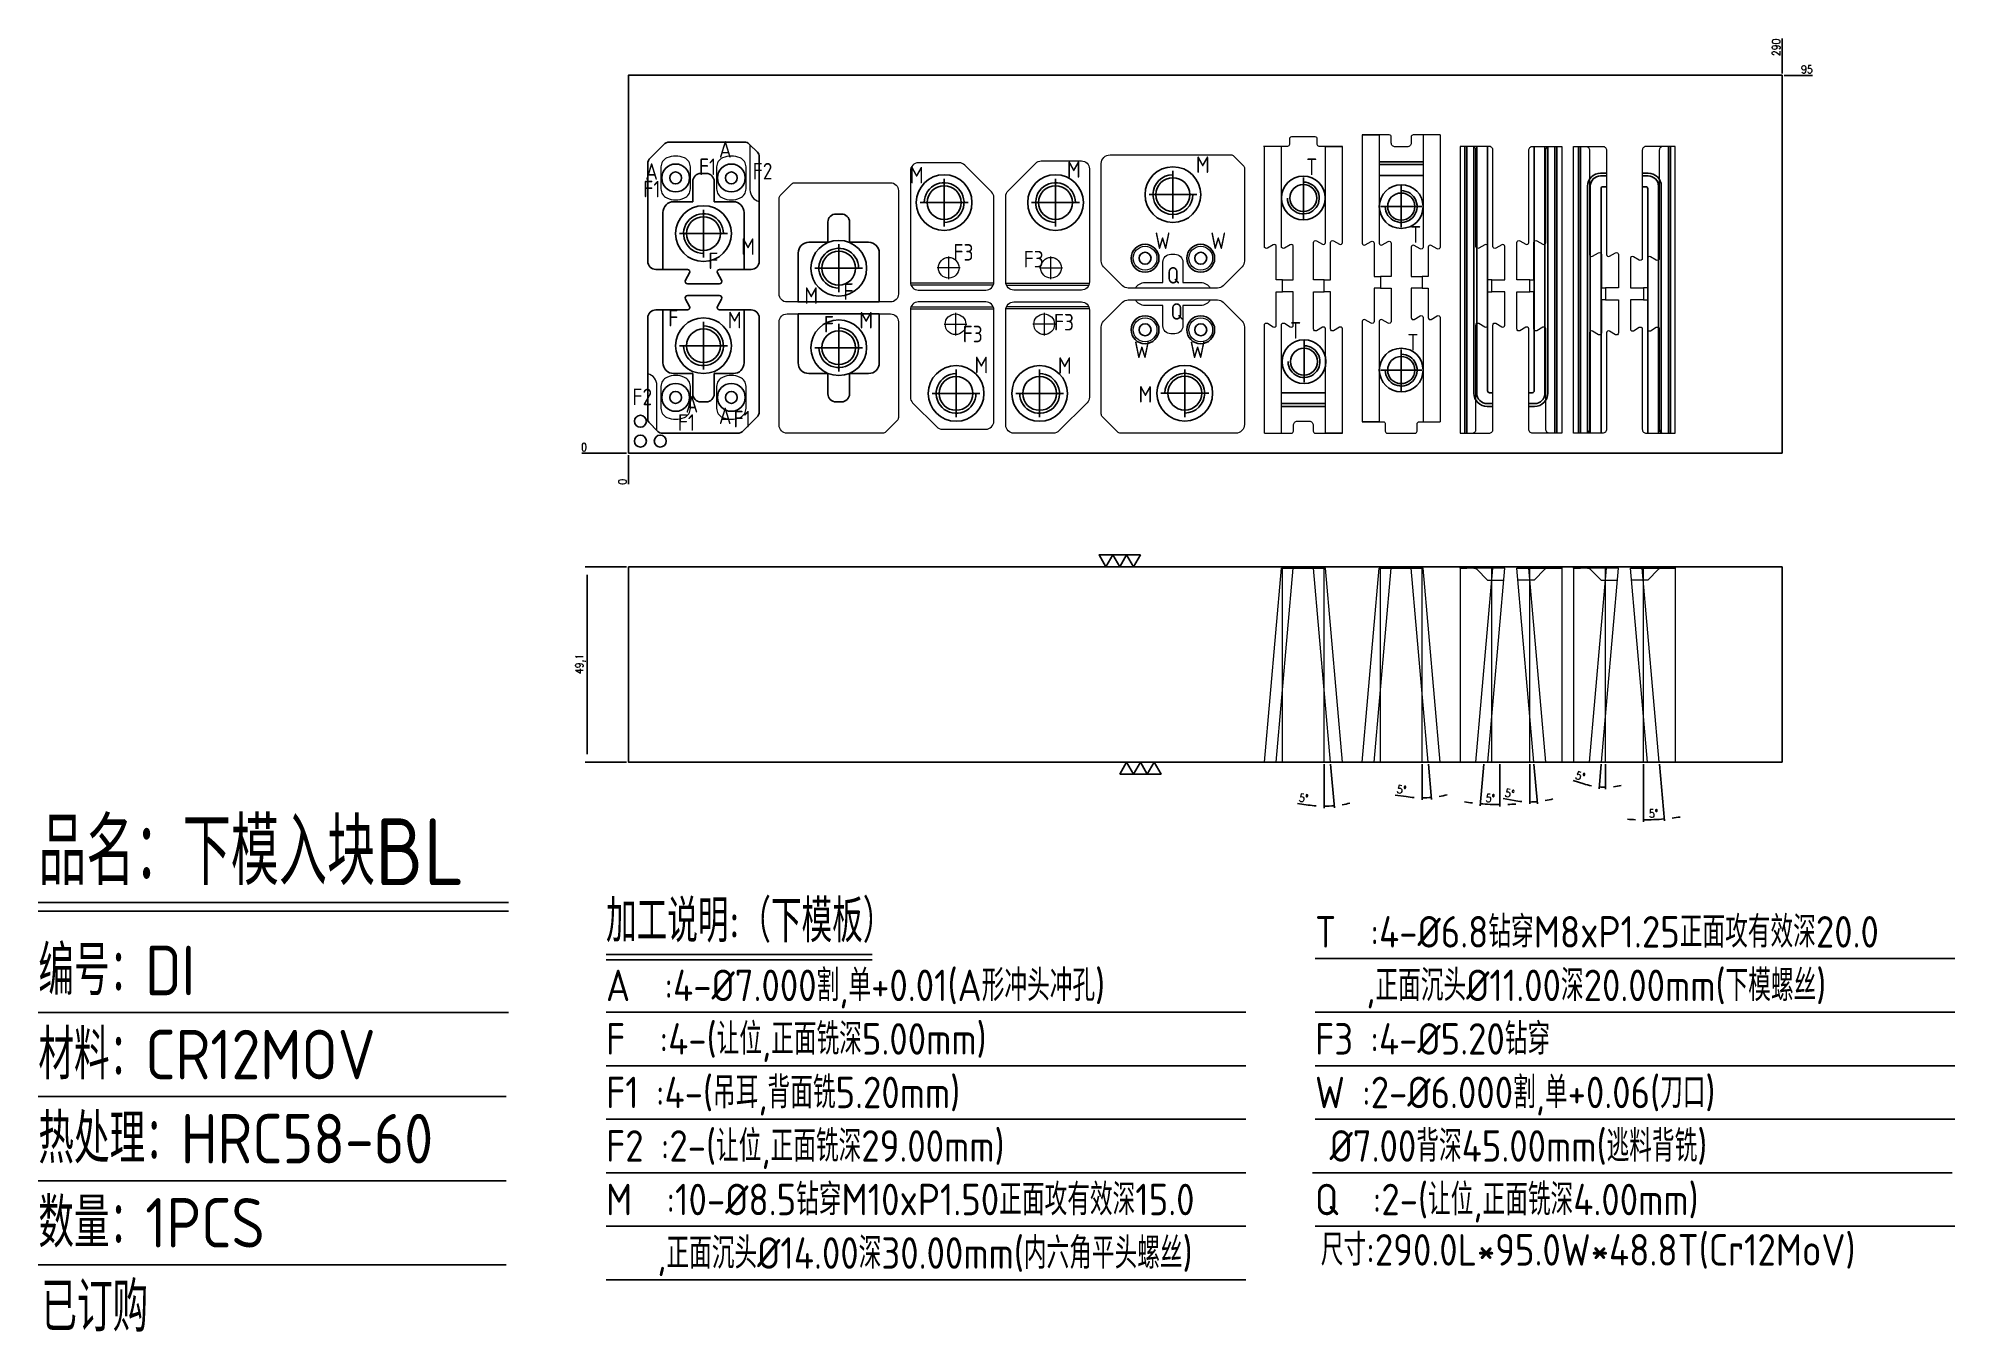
# Model space of a CAD drawing. Header units: millimetres. Extents: x 110596 to 111078, y -1049 to -724.
import ezdxf
from ezdxf.enums import TextEntityAlignment as Align

# ---------------------------------------------------------------- set-up
doc = ezdxf.new("R2010")
doc.units = ezdxf.units.MM
for name, pattern in [('$TD_AUDIT_GENERATED_(575F8F)', [0]), ('CENTER', [0]), ('DASHED', [0]), ('HIDDEN', [0])]:
    doc.linetypes.add(name, pattern=pattern)
for name, color, linetype in [('DIE_P', 2, 'Continuous'), ('DIE_P_O', 1, '$TD_AUDIT_GENERATED_(575F8F)'), ('DIM', 4, 'Continuous'), ('LB_P', 2, 'Continuous'), ('PRESS', 3, 'Continuous'), ('TEXT', 4, 'Continuous')]:
    doc.layers.add(name, color=color, linetype=linetype)
doc.styles.add('gbenor', font='gbenor.shx', dxfattribs={"bigfont": 'gbcbig.shx'})
doc.styles.get("Standard").update_dxf_attribs({"font": 'txt.shx', "width": 0.85, "bigfont": 'ctxt.shx'})
doc.dimstyles.new('T-2-WX', dxfattribs={"dimtxt": 2, "dimasz": 2, "dimexe": 0.5, "dimexo": 0.5, "dimgap": 0.5, "dimtad": 1, "dimtxsty": 'Standard', "dimblk": 'OPEN30', "dimcen": 0, "dimazin": 3, "dimtfac": 1, "dimtmove": 0, "dimatfit": 3, "dimldrblk": 'OPEN30', "dimlwd": -1, "dimlwe": -1})

# ---------------------------------------------------------------- blocks, each defined once
blk = doc.blocks.new('*D7579')
at = {"layer": 'Defpoints', "color": 0}
for p in [(110744.83, -856.68), (110734.47, -905.78), (110744.83, -905.78)]:
    blk.add_point(p, dxfattribs=at)
at = {"layer": 'DIM', "color": 0}
for p, q in [((110744.33, -856.68), (110733.97, -856.68)), ((110734.47, -858.68), (110734.47, -903.78)), ((110744.33, -905.78), (110733.97, -905.78))]:
    blk.add_line(p, q, dxfattribs=at)
at = {"layer": 'DIM', "color": 0, "insert": (110732.78, -881.08), "char_height": 2, "attachment_point": 5, "rotation": 90}
blk.add_mtext('49,1', dxfattribs=at)
blk = doc.blocks.new('_Open30')
blk = doc.blocks.new('*D7580')
at = {"layer": 'Defpoints', "color": 0}
for p in [(110744.83, -828.05), (110744.83, -828.05), (110744.83, -834.2)]:
    blk.add_point(p, dxfattribs=at)
at = {"layer": 'DIM', "color": 0}
blk.add_line((110744.83, -828.55), (110744.83, -835.84), dxfattribs=at)
at = {"layer": 'DIM', "color": 0, "insert": (110743.33, -835.27), "char_height": 2, "attachment_point": 5, "rotation": 90}
blk.add_mtext('0', dxfattribs=at)
blk = doc.blocks.new('*D7581')
at = {"layer": 'Defpoints', "color": 0}
for p in [(110734.72, -828.05), (110744.83, -828.05), (110744.83, -828.05)]:
    blk.add_point(p, dxfattribs=at)
at = {"layer": 'DIM', "color": 0}
blk.add_line((110744.33, -828.05), (110733.09, -828.05), dxfattribs=at)
at = {"layer": 'DIM', "color": 0, "insert": (110733.66, -826.55), "char_height": 2, "attachment_point": 5}
blk.add_mtext('0', dxfattribs=at)
blk = doc.blocks.new('*D7582')
at = {"layer": 'Defpoints', "color": 0}
for p in [(111034.83, -733.05), (111039.21, -733.05), (110744.83, -828.05)]:
    blk.add_point(p, dxfattribs=at)
at = {"layer": 'DIM', "color": 0}
blk.add_line((111035.33, -733.05), (111042.46, -733.05), dxfattribs=at)
at = {"layer": 'DIM', "color": 0, "insert": (111041.08, -731.55), "char_height": 2, "attachment_point": 5}
blk.add_mtext('95', dxfattribs=at)
blk = doc.blocks.new('*D7583')
at = {"layer": 'Defpoints', "color": 0}
for p in [(111034.83, -728.69), (111034.83, -733.05), (110744.83, -828.05)]:
    blk.add_point(p, dxfattribs=at)
at = {"layer": 'DIM', "color": 0}
blk.add_line((111034.83, -732.55), (111034.83, -723.82), dxfattribs=at)
at = {"layer": 'DIM', "color": 0, "insert": (111033.33, -726.01), "char_height": 2, "attachment_point": 5, "rotation": 90}
blk.add_mtext('290', dxfattribs=at)
blk = doc.blocks.new('*D7584')
at = {"layer": 'Defpoints', "color": 0}
for p in [(110917.02, -856.98), (110919.73, -856.98), (110919.73, -905.78), (110921.29, -905.78), (110921.41, -916.8)]:
    blk.add_point(p, dxfattribs=at)
at = {"layer": 'DIM', "color": 0}
for p, q in [((110919.73, -906.28), (110919.73, -917.35)), ((110921.33, -906.28), (110922.29, -917.24)), ((110915.74, -916.57), (110912.99, -916.19))]:
    blk.add_line(p, q, dxfattribs=at)
for start, end in [(262.0729, 266.0364), (270, 275), (278.9636, 282.9271)]:
    blk.add_arc((110919.73, -887.93), 28.92, start, end, dxfattribs=at)
at = {"layer": 'DIM', "color": 0, "insert": (110914.58, -914.85), "char_height": 2, "attachment_point": 5, "rotation": 352.0729}
blk.add_mtext('5%%d', dxfattribs=at)
blk = doc.blocks.new('*D7585')
at = {"layer": 'Defpoints', "color": 0}
for p in [(110941.62, -856.98), (110944.33, -856.98), (110944.33, -905.78), (110945.89, -905.78), (110945.89, -914.71)]:
    blk.add_point(p, dxfattribs=at)
at = {"layer": 'DIM', "color": 0}
for p, q in [((110944.33, -906.28), (110944.33, -915.26)), ((110945.93, -906.28), (110946.71, -915.15)), ((110940.34, -914.46), (110937.59, -914.05))]:
    blk.add_line(p, q, dxfattribs=at)
for start, end in [(261.4544, 265.7272), (270, 275), (279.2728, 283.5456)]:
    blk.add_arc((110944.33, -887.93), 26.83, start, end, dxfattribs=at)
at = {"layer": 'DIM', "color": 0, "insert": (110939.2, -912.72), "char_height": 2, "attachment_point": 5, "rotation": 351.4544}
blk.add_mtext('5%%d', dxfattribs=at)
blk = doc.blocks.new('*D7586')
at = {"layer": 'Defpoints', "color": 0}
for p in [(110963.89, -856.98), (110964.16, -856.98), (110959.89, -905.78), (110963.89, -905.78), (110960.61, -916.37)]:
    blk.add_point(p, dxfattribs=at)
at = {"layer": 'DIM', "color": 0}
for p, q in [((110959.85, -906.28), (110958.93, -916.75)), ((110963.89, -906.28), (110963.89, -916.97))]:
    blk.add_line(p, q, dxfattribs=at)
for start, end in [(260.9369, 262.9684), (265, 270), (272.0316, 274.0631)]:
    blk.add_arc((110963.89, -860.06), 56.41, start, end, dxfattribs=at)
at = {"layer": 'DIM', "color": 0, "insert": (110961.5, -914.87), "char_height": 2, "attachment_point": 5, "rotation": 357.5}
blk.add_mtext('5%%d', dxfattribs=at)
blk = doc.blocks.new('*D7587')
at = {"layer": 'Defpoints', "color": 0}
for p in [(110968.16, -856.98), (110971.43, -856.98), (110971.43, -905.78), (110972.43, -905.78), (110972.68, -915.77)]:
    blk.add_point(p, dxfattribs=at)
at = {"layer": 'DIM', "color": 0}
for p, q in [((110971.43, -906.28), (110971.43, -916.31)), ((110972.47, -906.28), (110973.34, -916.23)), ((110967.45, -915.44), (110964.72, -914.92))]:
    blk.add_line(p, q, dxfattribs=at)
for start, end in [(280.3415, 285.683), (259.317, 264.6585), (270, 275)]:
    blk.add_arc((110971.43, -894.35), 21.46, start, end, dxfattribs=at)
at = {"layer": 'DIM', "color": 0, "insert": (110966.37, -913.66), "char_height": 2, "attachment_point": 5, "rotation": 349.317}
blk.add_mtext('5%%d', dxfattribs=at)
blk = doc.blocks.new('*D7588')
at = {"layer": 'Defpoints', "color": 0}
for p in [(110990.43, -856.98), (110993.7, -856.98), (110989.43, -905.78), (110990.43, -905.78), (110989.91, -912.08)]:
    blk.add_point(p, dxfattribs=at)
at = {"layer": 'DIM', "color": 0}
for p, q in [((110984.97, -911.23), (110982.32, -910.37)), ((110989.38, -906.28), (110988.84, -912.52)), ((110990.43, -906.28), (110990.43, -912.59))]:
    blk.add_line(p, q, dxfattribs=at)
for start, end in [(252.0756, 258.5378), (265, 270), (276.4622, 282.9244)]:
    blk.add_arc((110990.43, -894.35), 17.74, start, end, dxfattribs=at)
at = {"layer": 'DIM', "color": 0, "insert": (110984.12, -909.33), "char_height": 2, "attachment_point": 5, "rotation": 342.0756}
blk.add_mtext('5%%d', dxfattribs=at)
blk = doc.blocks.new('*D7589')
at = {"layer": 'Defpoints', "color": 0}
for p in [(110999.7, -856.98), (110999.97, -856.98), (110999.97, -905.78), (111003.97, -905.78), (111001.72, -920.27)]:
    blk.add_point(p, dxfattribs=at)
at = {"layer": 'DIM', "color": 0}
for p, q in [((110999.97, -906.28), (110999.97, -920.8)), ((111004.01, -906.28), (111005.26, -920.57))]:
    blk.add_line(p, q, dxfattribs=at)
for start, end in [(270, 275), (276.9024, 278.8048), (266.1952, 268.0976)]:
    blk.add_arc((110999.97, -860.06), 60.24, start, end, dxfattribs=at)
at = {"layer": 'DIM', "color": 0, "insert": (111002.53, -918.69), "char_height": 2, "attachment_point": 5, "rotation": 2.5}
blk.add_mtext('5%%d', dxfattribs=at)

msp = doc.modelspace()

# ---------------------------------------------------------------- linework, layer by layer
at = {"layer": 'DIE_P', "linetype": 'CENTER'}
for p, q in [((110881.69, -757.048), (110881.69, -769.048)), ((110887.69, -763.048), (110875.69, -763.048)), ((110884.689, -818.991), (110884.689, -806.991)), ((110878.689, -812.991), (110890.689, -812.991))]:
    msp.add_line(p, q, dxfattribs=at)
at = {"layer": 'DIE_P', "color": 4, "linetype": 'CENTER', "lineweight": 15}
for p, q in [((110825.33, -784.312), (110825.33, -778.592)), ((110851.05, -784.312), (110851.05, -778.592)), ((110828.19, -781.452), (110822.47, -781.452)), ((110848.19, -781.452), (110853.91, -781.452)), ((110827.05, -792.792), (110827.05, -798.512)), ((110849.33, -792.792), (110849.33, -798.512)), ((110824.19, -795.652), (110829.91, -795.652)), ((110852.19, -795.652), (110846.47, -795.652))]:
    msp.add_line(p, q, dxfattribs=at)
at = {"layer": 'DIE_P', "lineweight": 15}
for p, q in [((110836.688, -785.332, 0), (110815.691, -785.332, 0)), ((110836.59, -785.844), (110815.79, -785.844)), ((110839.691, -785.332, 0), (110860.688, -785.332, 0)), ((110839.79, -785.844), (110860.59, -785.844)), ((110815.691, -791.772, 0), (110836.688, -791.772, 0)), ((110815.79, -791.261), (110836.59, -791.261)), ((110860.688, -791.772, 0), (110839.691, -791.772, 0)), ((110860.59, -791.261), (110839.79, -791.261))]:
    msp.add_line(p, q, dxfattribs=at)
at = {"layer": 'DIE_P', "color": 1, "linetype": 'Continuous', "lineweight": 15}
for p, q in [((110904.69, -905.779), (110908.959, -856.979)), ((110907.69, -905.779), (110911.959, -856.979)), ((110909.251, -905.779), (110909.251, -856.979)), ((110921.29, -905.779), (110917.02, -856.979)), ((110919.728, -905.779), (110919.728, -856.979)), ((110924.29, -905.779), (110920.02, -856.979)), ((110929.29, -905.779), (110933.559, -856.979)), ((110932.29, -905.779), (110936.559, -856.979)), ((110933.851, -905.779), (110933.851, -856.979)), ((110945.89, -905.779), (110941.62, -856.979)), ((110944.328, -905.779), (110944.328, -856.979)), ((110948.89, -905.779), (110944.62, -856.979))]:
    msp.add_line(p, q, dxfattribs=at)
at = {"layer": 'DIE_P', "color": 1, "linetype": 'Continuous'}
for points in [[(110768.25, -784.55), (110767.212, -782.752, -0.5773503), (110767.731, -781.852), (110775.692, -781.852, 0.4142136), (110777.692, -779.852), (110777.692, -753.473, 0.1989124), (110777.253, -752.412), (110775.131, -750.291, 0.1989124), (110774.071, -749.852), (110755.096, -749.852, 0.1989124), (110753.682, -750.437), (110750.278, -753.842, 0.1989124), (110749.692, -755.256), (110749.692, -779.852, 0.4142136), (110751.692, -781.852), (110759.653, -781.852, -0.5773503), (110760.172, -782.752), (110759.134, -784.55, 0.5773503), (110759.654, -785.45), (110767.73, -785.45, 0.5773503)], [(110759.654, -788.45, 0.5773503), (110759.134, -789.35), (110760.172, -791.148, -0.5773503), (110759.653, -792.048), (110751.692, -792.048, 0.4142136), (110749.692, -794.048), (110749.692, -819.426, 0.1989124), (110750.131, -820.487), (110752.253, -822.608, 0.1989124), (110753.313, -823.048), (110772.288, -823.048, 0.1989124), (110773.702, -822.462), (110777.106, -819.058, 0.1989124), (110777.692, -817.644), (110777.692, -794.048, 0.4142136), (110775.692, -792.048), (110767.731, -792.048, -0.5773503), (110767.212, -791.148), (110768.25, -789.35, 0.5773503), (110767.73, -788.45)]]:
    msp.add_lwpolyline(points, format="xyb", close=True, dxfattribs=at)
at = {"layer": 'DIE_P', "color": 94, "linetype": 'Continuous', "lineweight": 15}
for points in [[(110775.382, -750.542), (110775.382, -761.852, 0.347762), (110777.692, -764.771), (110777.692, -753.473, 0.1989124), (110777.253, -752.412)], [(110752.002, -822.358), (110752.002, -811.048, 0.347762), (110749.692, -808.128), (110749.692, -819.426, 0.1989124), (110750.131, -820.487)]]:
    msp.add_lwpolyline(points, format="xyb", close=True, dxfattribs=at)
at = {"layer": 'DIE_P', "color": 1, "linetype": 'Continuous', "lineweight": 15}
for points in [[(110924.29, -750.909), (110918.49, -750.909, -0.4142136), (110917.99, -750.409), (110917.99, -749.049, 0.4142136), (110917.49, -748.549), (110911.49, -748.549, 0.4142136), (110910.99, -749.049), (110910.99, -750.409, -0.4142136), (110910.49, -750.909), (110904.493, -750.909)], [(110948.89, -748.049), (110942.09, -748.049, 0.4142136), (110941.59, -748.549), (110941.59, -750.049, -0.4142136), (110940.59, -751.049), (110937.59, -751.049, -0.4142136), (110936.59, -750.049), (110936.59, -748.549, 0.4142136), (110936.09, -748.049), (110929.29, -748.049)], [(110904.69, -823.048), (110911.49, -823.048, 0.4142136), (110911.99, -822.548), (110911.99, -821.048, -0.4142136), (110912.99, -820.048), (110915.99, -820.048, -0.4142136), (110916.99, -821.048), (110916.99, -822.548, 0.4142136), (110917.49, -823.048), (110924.29, -823.048)], [(110929.29, -820.188), (110934.59, -820.188, -0.4142136), (110935.09, -820.688), (110935.09, -822.548, 0.4142136), (110935.59, -823.048), (110942.59, -823.048, 0.4142136), (110943.09, -822.548), (110943.09, -820.688, -0.4142136), (110943.59, -820.188), (110948.89, -820.188)]]:
    msp.add_lwpolyline(points, format="xyb", dxfattribs=at)
at = {"layer": 'DIE_P', "color": 2, "lineweight": 15}
for points in [[(110904.69, -823.048), (110908.959, -823.048), (110908.959, -795.844, -0.5773503), (110909.709, -795.411), (110911.209, -796.277, 0.5773503), (110911.959, -795.844), (110911.959, -787.478), (110909.251, -787.478), (110909.251, -784.478), (110911.959, -784.478), (110911.959, -776.112, 0.5773503), (110911.209, -775.679), (110909.709, -776.545, -0.5773503), (110908.959, -776.112), (110908.959, -750.909), (110904.493, -750.909)], [(110924.29, -823.048), (110920.02, -823.048), (110920.02, -796.844, 0.5773503), (110919.27, -796.411), (110917.77, -797.277, -0.5773503), (110917.02, -796.844), (110917.02, -787.478), (110919.728, -787.478), (110919.728, -784.478), (110917.02, -784.478), (110917.02, -775.112, -0.5773503), (110917.77, -774.679), (110919.27, -775.545, 0.5773503), (110920.02, -775.112), (110920.02, -750.909), (110924.29, -750.909)], [(110929.29, -748.049), (110933.559, -748.049), (110933.559, -775.252, 0.5773503), (110934.309, -775.685), (110935.809, -774.819, -0.5773503), (110936.559, -775.252), (110936.559, -783.618), (110933.851, -783.618), (110933.851, -786.618), (110936.559, -786.618), (110936.559, -794.984, -0.5773503), (110935.809, -795.417), (110934.309, -794.551, 0.5773503), (110933.559, -794.984), (110933.559, -820.188), (110929.29, -820.188)], [(110948.89, -748.049), (110944.62, -748.049), (110944.62, -776.252, -0.5773503), (110943.87, -776.685), (110942.37, -775.819, 0.5773503), (110941.62, -776.252), (110941.62, -783.618), (110944.328, -783.618), (110944.328, -786.618), (110941.62, -786.618), (110941.62, -793.984, 0.5773503), (110942.37, -794.417), (110943.87, -793.551, -0.5773503), (110944.62, -793.984), (110944.62, -820.188), (110948.89, -820.188)]]:
    msp.add_lwpolyline(points, format="xyb", dxfattribs=at)
at = {"layer": 'DIE_P', "color": 1, "lineweight": 15}
for points in [[(110904.69, -823.048), (110904.69, -795.844, -0.5773503), (110905.44, -795.411), (110906.94, -796.277, 0.5773503), (110907.69, -795.844), (110907.69, -787.478), (110909.251, -787.478), (110909.251, -784.478), (110907.69, -784.478), (110907.69, -776.112, 0.5773503), (110906.94, -775.679), (110905.44, -776.545, -0.5773503), (110904.69, -776.112), (110904.69, -750.909)], [(110924.29, -823.048), (110924.29, -796.844, 0.5773503), (110923.54, -796.411), (110922.04, -797.277, -0.5773503), (110921.29, -796.844), (110921.29, -787.478), (110919.728, -787.478), (110919.728, -784.478), (110921.29, -784.478), (110921.29, -775.112, -0.5773503), (110922.04, -774.679), (110923.54, -775.545, 0.5773503), (110924.29, -775.112), (110924.29, -750.909)], [(110929.29, -748.049), (110929.29, -775.252, 0.5773503), (110930.04, -775.685), (110931.54, -774.819, -0.5773503), (110932.29, -775.252), (110932.29, -783.618), (110933.851, -783.618), (110933.851, -786.618), (110932.29, -786.618), (110932.29, -794.984, -0.5773503), (110931.54, -795.417), (110930.04, -794.551, 0.5773503), (110929.29, -794.984), (110929.29, -820.188)], [(110948.89, -748.049), (110948.89, -776.252, -0.5773503), (110948.14, -776.685), (110946.64, -775.819, 0.5773503), (110945.89, -776.252), (110945.89, -783.618), (110944.328, -783.618), (110944.328, -786.618), (110945.89, -786.618), (110945.89, -793.984, 0.5773503), (110946.64, -794.417), (110948.14, -793.551, -0.5773503), (110948.89, -793.984), (110948.89, -820.188)]]:
    msp.add_lwpolyline(points, format="xyb", dxfattribs=at)
at = {"layer": 'DIE_P', "color": 52, "linetype": 'DASHED', "lineweight": 15, "ltscale": 0.1}
for points in [[(110754.492, -763.892, 0.2087122), (110758.892, -763.892, 0.2982166), (110760.392, -761.601), (110760.392, -756.102, 0.2982166), (110758.892, -753.811, 0.2087122), (110754.492, -753.811, 0.2982166), (110752.992, -756.102), (110752.992, -761.601, 0.2982166)], [(110768.492, -763.892, 0.2087122), (110772.892, -763.892, 0.2982166), (110774.392, -761.601), (110774.392, -756.102, 0.2982166), (110772.892, -753.811, 0.2087122), (110768.492, -753.811, 0.2982166), (110766.992, -756.102), (110766.992, -761.601, 0.2982166)], [(110758.892, -809.007, 0.2087122), (110754.492, -809.007, 0.2982166), (110752.992, -811.298), (110752.992, -816.797, 0.2982166), (110754.492, -819.089, 0.2087122), (110758.892, -819.089, 0.2982166), (110760.392, -816.797), (110760.392, -811.298, 0.2982166)], [(110772.892, -809.007, 0.2087122), (110768.492, -809.007, 0.2982166), (110766.992, -811.298), (110766.992, -816.797, 0.2982166), (110768.492, -819.089, 0.2087122), (110772.892, -819.089, 0.2982166), (110774.392, -816.797), (110774.392, -811.298, 0.2982166)]]:
    msp.add_lwpolyline(points, format="xyb", close=True, dxfattribs=at)
at = {"layer": 'DIE_P', "color": 1, "linetype": 'Continuous', "lineweight": 15}
for points in [[(110836.69, -785.052), (110836.69, -763.778, 0.1989124), (110836.104, -762.364), (110829.383, -755.642, 0.1989124), (110827.968, -755.056), (110817.69, -755.056, 0.4142136), (110815.69, -757.056), (110815.69, -785.052, 0.4142136), (110817.69, -787.052), (110834.69, -787.052, 0.4142136)], [(110839.69, -785.052), (110839.69, -763.485, -0.1989124), (110840.275, -762.071), (110847.204, -755.142, -0.1989124), (110848.618, -754.556), (110858.69, -754.556, -0.4142136), (110860.69, -756.556), (110860.69, -785.052, -0.4142136), (110858.69, -787.052), (110841.69, -787.052, -0.4142136)], [(110782.692, -788.048), (110782.692, -763.962, -0.1989124), (110782.985, -763.255), (110785.899, -760.341, -0.1989124), (110786.606, -760.048), (110810.692, -760.048, -0.4142136), (110812.692, -762.048), (110812.692, -788.048, -0.4142136), (110810.692, -790.048), (110784.692, -790.048, -0.4142136)], [(110815.69, -792.052), (110815.69, -813.998, 0.1989124), (110816.275, -815.412), (110822.325, -821.462, 0.1989124), (110823.739, -822.048), (110834.69, -822.048, 0.4142136), (110836.69, -820.048), (110836.69, -792.052, 0.4142136), (110834.69, -790.052), (110817.69, -790.052, 0.4142136)], [(110860.69, -792.052), (110860.69, -813.998, -0.1989124), (110860.104, -815.412), (110853.054, -822.462, -0.1989124), (110851.64, -823.048), (110841.69, -823.048, -0.4142136), (110839.69, -821.048), (110839.69, -792.052, -0.4142136), (110841.69, -790.052), (110858.69, -790.052, -0.4142136)], [(110812.69, -795.048), (110812.69, -819.133, -0.1989124), (110812.397, -819.841), (110809.483, -822.755, -0.1989124), (110808.775, -823.048), (110784.69, -823.048, -0.4142136), (110782.69, -821.048), (110782.69, -795.048, -0.4142136), (110784.69, -793.048), (110810.69, -793.048, -0.4142136)]]:
    msp.add_lwpolyline(points, format="xyb", close=True, dxfattribs=at)
at = {"layer": 'DIE_P', "color": 1, "linetype": 'Continuous', "lineweight": 13}
for points in [[(110899.69, -756.462), (110899.69, -779.77, -0.1989124), (110899.104, -781.184), (110894.326, -785.962, -0.1989124), (110892.911, -786.548), (110870.468, -786.548, -0.1989124), (110869.054, -785.962), (110864.275, -781.184, -0.1989124), (110863.69, -779.77), (110863.69, -755.248, -0.4142136), (110865.89, -753.048), (110896.275, -753.048, -0.1989124), (110896.983, -753.341), (110899.397, -755.755, -0.1989124)], [(110863.69, -818.219), (110863.69, -796.326, -0.1989124), (110864.275, -794.912), (110869.054, -790.133, -0.1989124), (110870.468, -789.548), (110892.911, -789.548, -0.1989124), (110894.326, -790.133), (110899.104, -794.912, -0.1989124), (110899.69, -796.326), (110899.69, -820.848, -0.4142136), (110897.49, -823.048), (110868.518, -823.048, -0.1989124), (110867.811, -822.755), (110863.983, -818.926, -0.1989124)]]:
    msp.add_lwpolyline(points, format="xyb", close=True, dxfattribs=at)
at = {"layer": 'DIE_P', "linetype": 'Continuous'}
for points in [[(110944.62, -754.788), (110933.559, -754.788)], [(110944.62, -755.495), (110933.559, -755.495)], [(110944.62, -758.202), (110933.559, -758.202)], [(110908.959, -812.894), (110920.02, -812.894)], [(110908.959, -815.602), (110920.02, -815.602)], [(110908.959, -816.309), (110920.02, -816.309)]]:
    msp.add_lwpolyline(points, dxfattribs=at)
at = {"layer": 'DIE_P', "color": 94, "linetype": 'Continuous'}
for points in [[(110773.891, -781.852), (110773.891, -767.551, 0.4142136), (110771.191, -764.851), (110766.395, -764.851), (110766.395, -759.732, 0.4142136), (110764.395, -757.732), (110762.987, -757.732, 0.4142136), (110760.987, -759.732), (110760.987, -764.851), (110756.191, -764.851, 0.4142135), (110753.491, -767.551), (110753.491, -781.852), (110759.653, -781.852, -0.5773503), (110760.172, -782.752), (110759.134, -784.55, 0.5773503), (110759.654, -785.45), (110767.73, -785.45, 0.5773503), (110768.25, -784.55), (110767.212, -782.752, -0.5773503), (110767.731, -781.852)], [(110807.891, -790.048), (110807.891, -777.747, 0.4142136), (110805.191, -775.047), (110800.395, -775.047), (110800.395, -769.928, 0.4142136), (110798.395, -767.928), (110796.987, -767.928, 0.4142136), (110794.987, -769.928), (110794.987, -775.047), (110790.191, -775.047, 0.4142135), (110787.491, -777.747), (110787.491, -790.048)], [(110753.493, -792.048), (110753.493, -805.348, 0.4142136), (110756.193, -808.048), (110760.989, -808.048), (110760.989, -813.168, 0.4142136), (110762.989, -815.168), (110764.397, -815.168, 0.4142136), (110766.397, -813.168), (110766.397, -808.048), (110771.193, -808.048, 0.4142135), (110773.893, -805.348), (110773.893, -792.048), (110767.731, -792.048, -0.5773503), (110767.212, -791.148), (110768.25, -789.35, 0.5773503), (110767.73, -788.45), (110759.654, -788.45, 0.5773503), (110759.134, -789.35), (110760.172, -791.148, -0.5773503), (110759.653, -792.048)], [(110787.491, -793.048), (110787.491, -805.348, 0.4142136), (110790.191, -808.048), (110794.987, -808.048), (110794.987, -813.168, 0.4142136), (110796.987, -815.168), (110798.395, -815.168, 0.4142136), (110800.395, -813.168), (110800.395, -808.048), (110805.191, -808.048, 0.4142135), (110807.891, -805.348), (110807.891, -793.048)]]:
    msp.add_lwpolyline(points, format="xyb", close=True, dxfattribs=at)
at = {"layer": 'DIE_P'}
for points in [[(110819.19, -765.052, -2.4142136), (110824.19, -770.052)], [(110857.19, -765.052, 2.4142136), (110852.19, -770.052)], [(110914.49, -759.909, -2.4142136), (110910.49, -763.909)], [(110914.49, -759.909, -2.4142136), (110910.49, -763.909)], [(110939.09, -762.049, -2.4142136), (110935.09, -766.049)], [(110939.09, -762.049, -2.4142136), (110935.09, -766.049)], [(110768.692, -772.852, 2.4142136), (110763.692, -777.852)], [(110802.692, -781.548, 2.4142136), (110797.692, -786.548)], [(110758.692, -801.048, 2.4142136), (110763.692, -796.048)], [(110792.69, -801.548, 2.4142136), (110797.69, -796.548)], [(110914.659, -801.052, -2.4142136), (110910.659, -805.052)], [(110914.659, -801.052, -2.4142136), (110910.659, -805.052)], [(110939.09, -803.188, -2.4142136), (110935.09, -807.188)], [(110939.09, -803.188, -2.4142136), (110935.09, -807.188)], [(110832.19, -813.052, -2.4142136), (110827.19, -808.052)], [(110843.19, -813.052, 2.4142136), (110848.19, -808.052)]]:
    msp.add_lwpolyline(points, format="xyb", dxfattribs=at)
at = {"layer": 'DIE_P', "linetype": 'CENTER'}
for points in [[(110824.19, -771.052), (110824.19, -759.052)], [(110852.19, -771.052), (110852.19, -759.052)], [(110818.19, -765.052), (110830.19, -765.052)], [(110858.19, -765.052), (110846.19, -765.052)], [(110763.692, -778.852), (110763.692, -766.852)], [(110769.692, -772.852), (110757.692, -772.852)], [(110797.692, -787.548), (110797.692, -775.548)], [(110803.692, -781.548), (110791.692, -781.548)], [(110763.692, -795.048), (110763.692, -807.048)], [(110797.69, -795.548), (110797.69, -807.548)], [(110757.692, -801.048), (110769.692, -801.048)], [(110791.69, -801.548), (110803.69, -801.548)], [(110827.19, -807.052), (110827.19, -819.052)], [(110848.19, -807.052), (110848.19, -819.052)], [(110833.19, -813.052), (110821.19, -813.052)], [(110842.19, -813.052), (110854.19, -813.052)]]:
    msp.add_lwpolyline(points, dxfattribs=at)
at = {"layer": 'DIE_P', "color": 4, "linetype": 'CENTER', "ltscale": 0.007}
for points in [[(110914.49, -758.709), (110914.49, -769.109)], [(110914.49, -758.709), (110914.49, -769.109)], [(110939.09, -760.849), (110939.09, -771.249)], [(110939.09, -760.849), (110939.09, -771.249)], [(110933.89, -766.049), (110944.29, -766.049)], [(110914.659, -799.852), (110914.659, -810.252)], [(110914.659, -799.852), (110914.659, -810.252)], [(110939.09, -801.988), (110939.09, -812.388)], [(110933.89, -807.188), (110944.29, -807.188)]]:
    msp.add_lwpolyline(points, dxfattribs=at)
at = {"layer": 'DIE_P', "color": 94, "linetype": 'Continuous', "lineweight": 13}
for points in [[(110872.277, -786.548, -0.265588), (110874.69, -785.169), (110879.185, -785.169), (110879.185, -780.05, -0.4142136), (110881.185, -778.05), (110882.194, -778.05, -0.4142136), (110884.194, -780.05), (110884.194, -785.169), (110888.69, -785.169, -0.2655878), (110891.102, -786.548)], [(110891.102, -789.548, -0.265588), (110888.69, -790.926), (110884.194, -790.926), (110884.194, -796.046, -0.4142136), (110882.194, -798.046), (110881.185, -798.046, -0.4142136), (110879.185, -796.046), (110879.185, -790.926), (110874.69, -790.926, -0.2655878), (110872.277, -789.548)]]:
    msp.add_lwpolyline(points, format="xyb", close=True, dxfattribs=at)
at = {"layer": 'DIE_P', "color": 2, "linetype": 'Continuous', "lineweight": 15}
for points in [[(110908.959, -856.979), (110920.02, -856.979)], [(110933.559, -856.979), (110944.62, -856.979)], [(110924.29, -905.779), (110904.69, -905.779)], [(110948.89, -905.779), (110929.29, -905.779)]]:
    msp.add_lwpolyline(points, dxfattribs=at)
at = {"layer": 'DIE_P', "color": 1}
for centre in [(110756.692, -758.852), (110770.692, -758.852), (110756.692, -814.048), (110770.692, -814.048)]:
    msp.add_circle(centre, 3.5, dxfattribs=at)
at = {"layer": 'DIE_P', "linetype": 'Continuous'}
for centre in [(110881.69, -763.048), (110824.19, -765.052), (110852.19, -765.052), (110763.692, -772.852), (110797.692, -781.548), (110763.692, -801.048), (110797.69, -801.548), (110827.19, -813.052), (110848.19, -813.052), (110884.689, -812.991)]:
    msp.add_circle(centre, 7, dxfattribs=at)
at = {"layer": 'DIE_P'}
for centre, radius in [((110824.19, -765.052), 4.25), ((110852.19, -765.052), 4.25), ((110881.69, -763.048), 4.25), ((110914.49, -763.909), 5.5), ((110914.49, -763.909), 3.4), ((110939.09, -766.049), 5.5), ((110939.09, -766.049), 5.5), ((110939.09, -766.049), 3.4), ((110763.692, -772.852), 4.25), ((110797.692, -781.548), 4.25), ((110763.692, -801.048), 4.25), ((110797.69, -801.548), 4.25), ((110914.659, -805.052), 5.5), ((110914.659, -805.052), 3.4), ((110939.09, -807.188), 5.5), ((110939.09, -807.188), 3.4), ((110939.09, -807.188), 3.4), ((110827.19, -813.052), 4.25), ((110848.19, -813.052), 4.25), ((110884.689, -812.991), 4.25)]:
    msp.add_circle(centre, radius, dxfattribs=at)
at = {"layer": 'DIE_P', "color": 4, "linetype": 'HIDDEN', "ltscale": 0.5}
for centre in [(110874.69, -779.048), (110888.69, -779.048), (110874.69, -797.048), (110888.69, -797.048)]:
    msp.add_circle(centre, 3.5, dxfattribs=at)
at = {"layer": 'DIE_P', "linetype": 'Continuous', "lineweight": 15}
for centre in [(110825.33, -781.452), (110851.05, -781.452), (110827.05, -795.652), (110849.33, -795.652)]:
    msp.add_circle(centre, 2.6, dxfattribs=at)
at = {"layer": 'DIE_P', "color": 1, "linetype": 'Continuous', "lineweight": 18}
for centre in [(110874.69, -779.048), (110888.69, -779.048), (110874.69, -797.048), (110888.69, -797.048)]:
    msp.add_circle(centre, 3, dxfattribs=at)
at = {"layer": 'DIE_P'}
for centre, start, end in [((110881.69, -763.048), 90, 0), ((110884.689, -812.991), 270, 180)]:
    msp.add_arc(centre, 5, start, end, dxfattribs=at)
at = {"layer": 'DIE_P_O', "color": 3}
for centre in [(110756.692, -758.852), (110770.692, -758.852), (110874.69, -779.048), (110888.69, -779.048), (110874.69, -797.048), (110888.69, -797.048), (110756.692, -814.048), (110770.692, -814.048)]:
    msp.add_circle(centre, 1.5, dxfattribs=at)
at = {"layer": 'DIM', "color": 4, "linetype": 'Continuous', "lineweight": 25}
for p, q in [((110596.476, -941.064), (110714.635, -941.064)), ((110596.476, -943.241), (110714.635, -943.241)), ((110596.476, -968.751), (110714.635, -968.751)), ((110596.476, -989.905), (110714.122, -989.905)), ((110596.476, -1011.06), (110714.122, -1011.06)), ((110596.476, -1032.214), (110714.122, -1032.214))]:
    msp.add_line(p, q, dxfattribs=at)
at = {"layer": 'LB_P'}
for p, q in [((110955.09, -823.048), (110955.09, -750.909)), ((110955.609, -823.048), (110955.609, -750.909)), ((110977.709, -823.048), (110977.709, -750.909)), ((110978.229, -823.048), (110978.229, -750.909)), ((110983.629, -823.048), (110983.629, -750.909)), ((110984.148, -823.048), (110984.148, -750.909)), ((111006.248, -823.048), (111006.248, -750.909)), ((111006.767, -823.048), (111006.767, -750.909))]:
    msp.add_line(p, q, dxfattribs=at)
at = {"layer": 'LB_P', "color": 1, "linetype": 'Continuous', "lineweight": 15}
for points in [[(110953.89, -823.048), (110961.159, -823.048, 0.4142136), (110962.159, -822.048), (110962.159, -795.844, -0.5773503), (110962.909, -795.411), (110964.409, -796.277, 0.5773503), (110965.159, -795.844), (110965.159, -787.478), (110961.89, -787.478), (110961.89, -784.478), (110965.159, -784.478), (110965.159, -776.112, 0.5773503), (110964.409, -775.679), (110962.909, -776.545, -0.5773503), (110962.159, -776.112), (110962.159, -751.909, 0.4142136), (110961.159, -750.909), (110953.89, -750.909)], [(110979.429, -823.048), (110972.159, -823.048, -0.4142136), (110971.159, -822.048), (110971.159, -796.844, 0.5773503), (110970.409, -796.411), (110968.909, -797.277, -0.5773503), (110968.159, -796.844), (110968.159, -787.478), (110971.429, -787.478), (110971.429, -784.478), (110968.159, -784.478), (110968.159, -775.112, -0.5773503), (110968.909, -774.679), (110970.409, -775.545, 0.5773503), (110971.159, -775.112), (110971.159, -751.909, -0.4142136), (110972.159, -750.909), (110979.429, -750.909)], [(110982.429, -750.909), (110989.698, -750.909, -0.4142136), (110990.698, -751.909), (110990.698, -778.112, 0.5773503), (110991.448, -778.545), (110992.948, -777.679, -0.5773503), (110993.698, -778.112), (110993.698, -786.478), (110990.429, -786.478), (110990.429, -789.478), (110993.698, -789.478), (110993.698, -797.844, -0.5773503), (110992.948, -798.277), (110991.448, -797.411, 0.5773503), (110990.698, -797.844), (110990.698, -822.048, -0.4142136), (110989.698, -823.048), (110982.429, -823.048)], [(111007.967, -750.909), (111000.698, -750.909, 0.4142136), (110999.698, -751.909), (110999.698, -779.112, -0.5773503), (110998.948, -779.545), (110997.448, -778.679, 0.5773503), (110996.698, -779.112), (110996.698, -786.478), (110999.967, -786.478), (110999.967, -789.478), (110996.698, -789.478), (110996.698, -796.844, 0.5773503), (110997.448, -797.277), (110998.948, -796.411, -0.5773503), (110999.698, -796.844), (110999.698, -822.048, 0.4142136), (111000.698, -823.048), (111007.967, -823.048)]]:
    msp.add_lwpolyline(points, format="xyb", close=True, dxfattribs=at)
at = {"layer": 'LB_P', "linetype": 'HIDDEN', "lineweight": 15}
for points in [[(110956.89, -823.048, 0.4142136), (110957.89, -822.048), (110957.89, -795.844, -0.5773503), (110958.64, -795.411), (110960.14, -796.277, 0.5773503), (110960.89, -795.844), (110960.89, -787.478), (110961.89, -787.478), (110961.89, -784.478), (110960.89, -784.478), (110960.89, -776.112, 0.5773503), (110960.14, -775.679), (110958.64, -776.545, -0.5773503), (110957.89, -776.112), (110957.89, -751.909, 0.4142136), (110956.89, -750.909)], [(110976.429, -823.048, -0.4142136), (110975.429, -822.048), (110975.429, -796.844, 0.5773503), (110974.679, -796.411), (110973.179, -797.277, -0.5773503), (110972.429, -796.844), (110972.429, -787.478), (110971.429, -787.478), (110971.429, -784.478), (110972.429, -784.478), (110972.429, -775.112, -0.5773503), (110973.179, -774.679), (110974.679, -775.545, 0.5773503), (110975.429, -775.112), (110975.429, -751.909, -0.4142136), (110976.429, -750.909)], [(110985.429, -750.909, -0.4142136), (110986.429, -751.909), (110986.429, -778.112, 0.5773503), (110987.179, -778.545), (110988.679, -777.679, -0.5773503), (110989.429, -778.112), (110989.429, -786.478), (110990.429, -786.478), (110990.429, -789.478), (110989.429, -789.478), (110989.429, -797.844, -0.5773503), (110988.679, -798.277), (110987.179, -797.411, 0.5773503), (110986.429, -797.844), (110986.429, -822.048, -0.4142136), (110985.429, -823.048)], [(111004.967, -750.909, 0.4142136), (111003.967, -751.909), (111003.967, -779.112, -0.5773503), (111003.217, -779.545), (111001.717, -778.679, 0.5773503), (111000.967, -779.112), (111000.967, -786.478), (110999.967, -786.478), (110999.967, -789.478), (111000.967, -789.478), (111000.967, -796.844, 0.5773503), (111001.717, -797.277), (111003.217, -796.411, -0.5773503), (111003.967, -796.844), (111003.967, -822.048, 0.4142136), (111004.967, -823.048)], [(110957.378, -856.979, -0.1989124), (110958.085, -857.272), (110960.793, -859.979), (110964.897, -859.979)], [(110975.94, -856.979, 0.1989124), (110975.233, -857.272), (110972.526, -859.979), (110968.422, -859.979)], [(110985.917, -856.979, -0.1989124), (110986.624, -857.272), (110989.331, -859.979), (110993.436, -859.979)], [(111004.479, -856.979, 0.1989124), (111003.772, -857.272), (111001.065, -859.979), (110996.96, -859.979)]]:
    msp.add_lwpolyline(points, format="xyb", dxfattribs=at)
at = {"layer": 'LB_P'}
for points in [[(110962.159, -816.309), (110960.69, -816.309, -0.4142135), (110957.378, -812.997), (110957.378, -750.909)], [(110962.159, -815.602), (110960.69, -815.602, -0.4142135), (110958.085, -812.997), (110958.085, -750.909)], [(110962.159, -812.894), (110961.293, -812.894, -0.4142135), (110960.793, -812.394), (110960.793, -750.909)], [(110971.159, -812.894), (110972.026, -812.894, 0.4142135), (110972.526, -812.394), (110972.526, -750.909)], [(110971.159, -815.602), (110972.629, -815.602, 0.4142135), (110975.233, -812.997), (110975.233, -750.909)], [(110971.159, -816.309), (110972.629, -816.309, 0.4142135), (110975.94, -812.997), (110975.94, -750.909)], [(110990.698, -757.648), (110989.229, -757.648, 0.4142135), (110985.917, -760.959), (110985.917, -823.048)], [(110990.698, -758.355), (110989.229, -758.355, 0.4142135), (110986.624, -760.959), (110986.624, -823.048)], [(110990.698, -761.062), (110989.831, -761.062, 0.4142135), (110989.331, -761.562), (110989.331, -823.048)], [(110999.698, -757.648), (111001.167, -757.648, -0.4142135), (111004.479, -760.959), (111004.479, -823.048)], [(110999.698, -758.355), (111001.167, -758.355, -0.4142135), (111003.772, -760.959), (111003.772, -823.048)], [(110999.698, -761.062), (111000.565, -761.062, -0.4142135), (111001.065, -761.562), (111001.065, -823.048)]]:
    msp.add_lwpolyline(points, format="xyb", dxfattribs=at)
for points in [[(110955.609, -856.979), (110953.89, -856.979), (110953.89, -856.679), (110955.09, -856.679)], [(110977.709, -856.979), (110979.429, -856.979), (110979.429, -856.679), (110978.229, -856.679)], [(110984.148, -856.979), (110982.429, -856.979), (110982.429, -856.679), (110983.629, -856.679)], [(111006.248, -856.979), (111007.967, -856.979), (111007.967, -856.679), (111006.767, -856.679)]]:
    msp.add_lwpolyline(points, close=True, dxfattribs=at)
at = {"layer": 'LB_P', "lineweight": 15}
for points in [[(110960.89, -905.779), (110965.159, -856.979), (110953.89, -856.979), (110953.89, -905.779), (110961.89, -905.779), (110961.89, -856.979)], [(110957.89, -905.779), (110962.159, -856.979)], [(110972.429, -905.779), (110968.159, -856.979), (110979.429, -856.979), (110979.429, -905.779), (110971.429, -905.779), (110971.429, -856.979)], [(110975.429, -905.779), (110971.159, -856.979)], [(110989.429, -905.779), (110993.698, -856.979), (110982.429, -856.979), (110982.429, -905.779), (110990.429, -905.779), (110990.429, -856.979)], [(110986.429, -905.779), (110990.698, -856.979)], [(111000.967, -905.779), (110996.698, -856.979), (111007.967, -856.979), (111007.967, -905.779), (110999.967, -905.779), (110999.967, -856.979)], [(111003.967, -905.779), (110999.698, -856.979)]]:
    msp.add_lwpolyline(points, dxfattribs=at)
at = {"layer": 'PRESS', "color": 8, "linetype": 'HIDDEN'}
for points in [[(110744.83, -828.048), (110744.83, -733.048), (111034.83, -733.048), (111034.83, -828.048)], [(110744.83, -856.679), (111034.83, -856.679), (111034.83, -905.779), (110744.83, -905.779)]]:
    msp.add_lwpolyline(points, close=True, dxfattribs=at)
at = {"layer": 'PRESS', "color": 4}
for points in [[(110873.527, -853.679), (110871.795, -856.679), (110870.063, -853.679), (110868.331, -856.679), (110866.599, -853.679), (110864.867, -856.679), (110863.135, -853.679), (110873.527, -853.679)], [(110868.331, -908.779), (110870.063, -905.779), (110871.795, -908.779), (110873.527, -905.779), (110875.26, -908.779), (110876.992, -905.779), (110878.724, -908.779), (110868.331, -908.779)]]:
    msp.add_lwpolyline(points, close=True, dxfattribs=at)
at = {"layer": 'TEXT', "color": 3}
for p, q in [((110739.186, -954.126), (110806.094, -954.126)), ((110739.186, -955.512), (110806.094, -955.512))]:
    msp.add_line(p, q, dxfattribs=at)
at = {"layer": 'TEXT', "color": 3, "linetype": 'Continuous'}
for p, q in [((110917.42, -955.195), (111078.224, -955.195)), ((110739.186, -968.659), (110899.99, -968.659)), ((110917.42, -968.659), (111078.224, -968.659)), ((110739.186, -982.123), (110899.99, -982.123)), ((110917.42, -982.123), (111078.224, -982.123)), ((110739.186, -995.587), (110899.99, -995.587)), ((110917.42, -995.587), (111078.224, -995.587)), ((110739.186, -1009.051), (110899.99, -1009.051)), ((110916.792, -1009.051), (111077.597, -1009.051)), ((110739.186, -1022.515), (110899.99, -1022.515)), ((110917.42, -1022.515), (111078.224, -1022.515)), ((110739.186, -1035.979), (110899.99, -1035.979))]:
    msp.add_line(p, q, dxfattribs=at)
at = {"layer": 'TEXT', "color": 4}
for centre in [(110747.83, -820.048), (110747.83, -825.048), (110752.83, -825.048)]:
    msp.add_circle(centre, 1.5, dxfattribs=at)

# ---------------------------------------------------------------- texts
at = {"layer": 'DIM', "color": 3, "linetype": 'Continuous', "lineweight": 25, "style": 'gbenor'}
for s, height, p in [('品名：下模入块BL', 16.7991, (110596.476, -936.708)), ('编号：DI', 12.4438, (110596.476, -964.396)), ('材料：CR12MOV', 12.4438, (110596.476, -985.55)), ('热处理：HRC58-60', 12.44375, (110596.476, -1006.704)), ('数量：1PCS', 12.4438, (110596.476, -1027.859)), ('已订购', 12.4438, (110597.233, -1049.013))]:
    msp.add_text(s, height=height, dxfattribs=at).set_placement(p)
at = {"layer": 'TEXT', "color": 4, "style": 'gbenor'}
for s, p in [('A', (110769.168, -751.67)), ('A', (110750.645, -757.231)), ('F1 ', (110765.842, -756.052)), ('F2 ', (110779.664, -757.163)), ('M', (110817.288, -758.151)), ('M', (110856.789, -756.747)), ('M', (110889.213, -755.524)), ('T', (110916.593, -756.059)), ('F1 ', (110751.842, -761.652)), ('M', (110774.897, -776.119)), ('F3', (110829.05, -777.582)), ('W', (110879.102, -774.635)), ('W', (110893.102, -774.635)), ('T', (110942.727, -773.063)), ('F', (110766.154, -779.708)), ('F3', (110846.698, -779.291)), ('Q', (110881.75, -783.343)), ('M', (110790.791, -788.449)), ('F', (110800.153, -787.438)), ('F', (110756.089, -794.109)), ('M', (110771.526, -794.598)), ('F', (110795.228, -795.657)), ('M', (110804.591, -794.646)), ('F3', (110854.298, -795.148)), ('Q', (110882.654, -792.434)), ('F3', (110831.358, -798.118)), ('T', (110912.556, -797.203)), ('T', (110942.044, -800.17)), ('M', (110833.552, -805.896)), ('M', (110854.514, -806.039)), ('W', (110873.906, -802.07)), ('W', (110887.906, -802.07)), ('F2 ', (110749.425, -813.927)), ('A', (110760.769, -815.782)), ('M', (110874.802, -813.283)), ('F1 ', (110760.525, -820.377)), ('A', (110769.148, -818.685)), ('F1 ', (110774.529, -819.513))]:
    msp.add_text(s, height=4.16, dxfattribs=at).set_placement(p, align=Align.MIDDLE_CENTER)
for s, height, p in [('加工说明:（下模板）', 10.692, (110739.186, -951.077)), ('T  :4-%%C6.8钻穿M8xP1.25正面攻有效深20.0', 7.92, (110917.42, -952.423)), ('   ,正面沉头%%C11.00深20.00mm(下模螺丝)', 7.92, (110917.42, -965.887)), ('F  :4-(让位,正面铣深5.00mm)', 7.92, (110739.186, -979.351)), ('F3 :4-%%C5.20钻穿', 7.92, (110917.42, -979.351)), ('F1 :4-(吊耳,背面铣5.20mm)', 7.92, (110739.186, -992.815)), ('F2 :2-(让位,正面铣深29.00mm)', 7.92, (110739.186, -1006.279)), (' %%C7.00背深45.00mm(逃料背铣)', 7.92, (110916.792, -1006.279)), ('M  :10-%%C8.5钻穿M10xP1.50正面攻有效深15.0', 7.92, (110739.186, -1019.743)), ('Q  :2-(让位,正面铣深4.00mm)', 7.92, (110917.42, -1019.743)), ('   ,正面沉头%%c14.00深30.00mm(内六角平头螺丝)', 7.92, (110739.186, -1033.207)), ('尺寸:290.0L*95.0W*48.8T(Cr12MoV)', 7.92, (110918.862, -1032.405))]:
    msp.add_text(s, height=height, dxfattribs=at).set_placement(p)
at = {"layer": 'TEXT', "color": 1, "style": 'gbenor'}
for s, p in [('A  :4-%%C7.000割,单+0.01(A形冲头冲孔)', (110739.186, -965.887)), ('W :2-%%C6.000割,单+0.06(刀口)', (110917.42, -992.815))]:
    msp.add_text(s, height=7.92, dxfattribs=at).set_placement(p)

# ---------------------------------------------------------------- dimensions: what is measured, and where the dimension line sits
at = {"layer": 'DIM', "color": 4}
for feature_location, offset, dtype, origin, picture, middle in [((111034.83, -733.048), (0, 4.354), 1, (110744.83, -828.048), '*D7583', (111033.33, -726.008)), ((111034.83, -733.048), (4.377, 0), 0, (110744.83, -828.048), '*D7582', (111041.083, -731.548)), ((110744.829759493, -828.048423071), (-10.10692105, 0), 0, (110744.829759493, -828.048423071), '*D7581', (110733.656171776, -826.548423071)), ((110744.829759493, -828.048423071), (0, -6.154074579), 1, (110744.829759493, -828.048423071), '*D7580', (110743.329759493, -835.269164317))]:
    dim = msp.add_ordinate_dim(feature_location=feature_location, offset=offset, dtype=dtype, origin=origin, dimstyle='T-2-WX', dxfattribs=at)
    dim.commit()
    dim.dimension.update_dxf_attribs({"geometry": picture, "text_midpoint": middle})
dim = msp.add_linear_dim(base=(110734.467, -905.779), p1=(110744.83, -856.679), p2=(110744.83, -905.779), angle=90, dimstyle='T-2-WX', dxfattribs=at)
dim.commit()
dim.dimension.update_dxf_attribs({"geometry": '*D7579', "text_midpoint": (110734.467, -881.079), "dimtype": 160})
for base, line1, line2, picture, middle in [((110921.41, -916.8), ((110919.728, -905.779), (110919.728, -856.979)), ((110921.29, -905.779), (110917.02, -856.979)), '*D7584', (110914.576, -914.848)), ((110945.888, -914.711), ((110944.328, -905.779), (110944.328, -856.979)), ((110945.89, -905.779), (110941.62, -856.979)), '*D7585', (110939.197, -912.722)), ((110960.61, -916.372), ((110963.89, -905.779), (110963.89, -856.979)), ((110959.89, -905.779), (110964.159, -856.979)), '*D7586', (110961.497, -914.868)), ((110972.676, -915.774), ((110972.429, -905.779), (110968.159, -856.979)), ((110971.429, -905.779), (110971.429, -856.979)), '*D7587', (110966.371, -913.66)), ((110989.913, -912.084), ((110990.429, -905.779), (110990.429, -856.979)), ((110989.429, -905.779), (110993.698, -856.979)), '*D7588', (110984.122, -909.33)), ((111001.719, -920.271), ((110999.967, -905.779), (110999.967, -856.979)), ((111003.967, -905.779), (110999.698, -856.979)), '*D7589', (111002.527, -918.693))]:
    dim = msp.add_angular_dim_2l(base=base, line1=line1, line2=line2, dimstyle='T-2-WX', dxfattribs=at)
    dim.commit()
    dim.dimension.update_dxf_attribs({"geometry": picture, "text_midpoint": middle})

doc.saveas('drawing.dxf')
